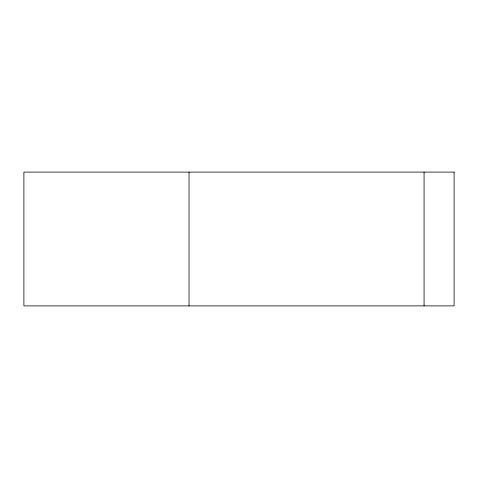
<?xml version="1.0" encoding="UTF-8"?>
<svg xmlns="http://www.w3.org/2000/svg" width="478" height="478" viewBox="0 0 478 478"><rect width="100%" height="100%" fill="white"/><g stroke="black" fill="none" stroke-linecap="round" stroke-linejoin="round"><path stroke-width="0.72" d="M424.07 172.098L424.07 305.902M189.031 172.098L189.031 305.902M454.1 172.098L23.9 172.098L23.9 305.902L454.1 305.902L454.1 172.098"/></g></svg>
